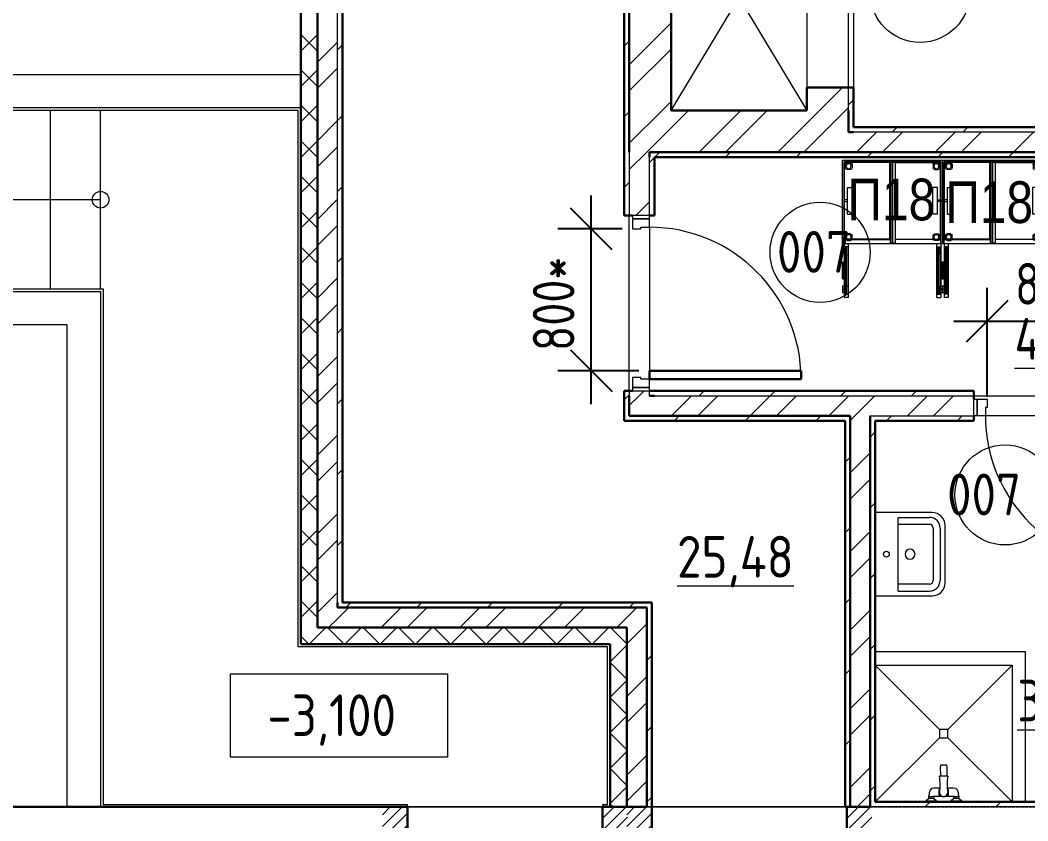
# Model space of a CAD drawing. Header units: millimetres. Extents: x -215207 to 92095, y -30385 to 123050.
# Drawn here: x -150547 to -144505, y 106892 to 111691 of the extents above; entities that cross this region are included whole.
import ezdxf
from ezdxf.enums import TextEntityAlignment as Align

# ---------------------------------------------------------------- set-up
doc = ezdxf.new("R2010")
doc.units = ezdxf.units.MM
for name, pattern in [('ADSK_Линия сетки', [25, 20, -2.5, 0, -2.5]), ('ADSK_Штриховая_ш2 п1_5', [4.5, 3, -1.5]), ('Сверху', [3.96875, 2.38125, -1.5875])]:
    doc.linetypes.add(name, pattern=pattern)
doc.layers.add('PLAN', color=1, linetype='Continuous', lineweight=9, true_color=0xff0000)
for name, color, linetype, lineweight in [('Аннотация', 7, 'Continuous', 20), ('Двери', 7, 'Continuous', 9), ('ДОНМ_ТХ_(Нейтральное_мебель)', 32, 'Continuous', 20), ('ДОНМ_ТХ_Анно', 84, 'Continuous', 20), ('Лестницы', 7, 'Continuous', 9), ('Линии', 7, 'Continuous', 9), ('Марки помещений', 7, 'Continuous', 20), ('Обобщенные модели', 7, 'Continuous', 20), ('Оси', 7, 'Continuous', 9), ('Отметки', 7, 'Continuous', 9), ('Перекрытие', 7, 'Continuous', 20), ('Сантехника', 7, 'Continuous', 20), ('Стены внутренние', 7, 'Continuous', 20), ('Стены наружные', 7, 'Continuous', 20), ('Стены штриховка', 7, 'Continuous', 9), ('Узлы', 7, 'Continuous', 20)]:
    doc.layers.add(name, color=color, linetype=linetype, lineweight=lineweight)
doc.layers.add('тх разм', color=7, linetype='Continuous')
doc.styles.add('GOST Common_3', font='GOST_Common.ttf', dxfattribs={"width": 0.9, "height": 2.5})
doc.styles.add('ГОСТ 2.304', font='CS_Gost2304.shx')
doc.styles.add('ТХ_ДОНМ', font='ARIALN.TTF')
doc.dimstyles.new('СПДС', dxfattribs={"dimscale": 100, "dimtxt": 2.5, "dimasz": 2.5, "dimexe": 2, "dimexo": 0.625, "dimgap": 1, "dimtad": 1, "dimdec": 0, "dimtxsty": 'ГОСТ 2.304', "dimblk": 'OBLIQUE', "dimblk1": 'OBLIQUE', "dimblk2": 'OBLIQUE', "dimcen": 2.5, "dimdle": 2, "dimadec": 0, "dimazin": 2, "dimtfac": 0.75, "dimtdec": 4, "dimtmove": 1, "dimatfit": 3, "dimfxl": 0, "dimtolj": 1, "dimarcsym": 0})

# ---------------------------------------------------------------- blocks, each defined once
blk = doc.blocks.new('шр22вск')
at = {"layer": 'PLAN', "color": 0, "linetype": 'ByBlock', "lineweight": -2}
for p, q in [((483849.1, -130651.6), (483849.1, -131151.6)), ((484449.1, -130651.6), (483849.1, -130651.6)), ((483859.1, -131151.6), (483859.1, -130661.6)), ((483859.1, -130661.6), (484439.1, -130661.6)), ((484134.1, -130663.6), (483859.1, -130663.6)), ((484132.1, -130665.6), (483861.1, -130665.6)), ((483861.1, -131126.6), (483861.1, -130665.6)), ((483866.2, -130698.7), (483866.2, -130678.7)), ((483876.2, -130668.7), (483896.2, -130668.7)), ((483906.2, -130678.7), (483906.2, -130698.7)), ((484132.1, -131126.6), (484132.1, -130665.6)), ((484134.1, -130661.6), (484134.1, -131151.6)), ((484134.1, -130661.6), (484164.1, -130661.6)), ((484147.1, -130663.6), (484134.1, -130663.6)), ((484147.1, -131149.6), (484147.1, -130663.6)), ((484151.1, -130663.6), (484164.1, -130663.6)), ((484151.1, -131149.6), (484151.1, -130663.6)), ((484164.1, -130661.6), (484164.1, -131151.6)), ((484164.1, -130663.6), (484439.1, -130663.6)), ((484166.1, -130665.6), (484437.1, -130665.6)), ((484166.1, -131126.6), (484166.1, -130665.6)), ((484392.1, -130678.7), (484392.1, -130698.7)), ((484422.1, -130668.7), (484402.1, -130668.7)), ((484432.1, -130698.7), (484432.1, -130678.7)), ((484437.1, -131126.6), (484437.1, -130665.6)), ((484439.1, -131151.6), (484439.1, -130661.6)), ((484449.1, -131151.6), (484449.1, -130651.6)), ((483896.2, -130708.7), (483876.2, -130708.7)), ((484402.1, -130708.7), (484422.1, -130708.7)), ((483879.1, -130891.1), (483879.1, -130815.5)), ((483879.1, -130815.5), (483909.1, -130815.5)), ((483879.1, -130816.5), (483909.1, -130816.5)), ((483909.1, -130815.5), (483909.1, -130976.8)), ((484389.1, -130815.5), (484389.1, -130976.8)), ((484419.1, -130815.5), (484389.1, -130815.5)), ((484419.1, -130816.5), (484389.1, -130816.5)), ((484419.1, -130891.1), (484419.1, -130815.5)), ((483859.1, -130891.1), (483859.1, -130901.1)), ((483879.1, -130891.1), (483859.1, -130891.1)), ((483859.1, -130901.1), (483879.1, -130901.1)), ((483879.1, -130901.1), (483879.1, -130891.1)), ((483879.1, -130976.8), (483879.1, -130901.1)), ((484419.1, -130891.1), (484439.1, -130891.1)), ((484419.1, -130901.1), (484419.1, -130891.1)), ((484439.1, -130901.1), (484419.1, -130901.1)), ((484419.1, -130976.8), (484419.1, -130901.1)), ((484439.1, -130891.1), (484439.1, -130901.1)), ((483879.1, -130975.8), (483909.1, -130975.8)), ((483879.1, -130976.8), (483909.1, -130976.8)), ((484419.1, -130975.8), (484389.1, -130975.8)), ((484419.1, -130976.8), (484389.1, -130976.8)), ((483866.2, -131104.6), (483866.2, -131124.6)), ((483896.2, -131094.6), (483876.2, -131094.6)), ((483906.2, -131124.6), (483906.2, -131104.6)), ((484392.1, -131124.6), (484392.1, -131104.6)), ((484402.1, -131094.6), (484422.1, -131094.6)), ((484432.1, -131104.6), (484432.1, -131124.6)), ((484449.1, -131151.6), (483849.1, -131151.6)), ((483859.1, -131128.6), (484134.1, -131128.6)), ((483859.1, -131151.6), (483859.1, -131476.6)), ((484132.1, -131126.6), (483861.1, -131126.6)), ((483884.1, -131171.6), (483864.1, -131171.6)), ((483864.1, -131171.6), (483864.1, -131456.6)), ((483872.6, -131171.6), (483872.6, -131220.6)), ((483875.6, -131220.6), (483875.6, -131171.6)), ((483876.2, -131134.6), (483896.2, -131134.6)), ((483884.1, -131476.6), (483884.1, -131151.6)), ((484134.1, -131149.6), (484147.1, -131149.6)), ((484164.1, -131149.6), (484151.1, -131149.6)), ((484439.1, -131128.6), (484164.1, -131128.6)), ((484166.1, -131126.6), (484437.1, -131126.6)), ((484422.1, -131134.6), (484402.1, -131134.6)), ((484414.1, -131476.6), (484414.1, -131151.6)), ((484414.1, -131171.6), (484434.1, -131171.6)), ((484422.6, -131220.6), (484422.6, -131171.6)), ((484425.6, -131171.6), (484425.6, -131220.6)), ((484434.1, -131171.6), (484434.1, -131456.6)), ((484439.1, -131151.6), (484439.1, -131476.6)), ((483872.6, -131407.6), (483872.6, -131220.6)), ((483873.6, -131220.6), (483872.9, -131221.3)), ((483873.6, -131218.6), (483874.6, -131218.6)), ((483873.6, -131221.6), (483874.6, -131221.6)), ((483875.3, -131221.3), (483874.6, -131220.6)), ((483875.6, -131407.6), (483875.6, -131220.6)), ((484422.6, -131407.6), (484422.6, -131220.6)), ((484422.9, -131221.3), (484423.6, -131220.6)), ((484424.6, -131218.6), (484423.6, -131218.6)), ((484424.6, -131221.6), (484423.6, -131221.6)), ((484424.6, -131220.6), (484425.3, -131221.3)), ((484425.6, -131407.6), (484425.6, -131220.6)), ((483859.1, -131264.1), (483849.1, -131264.1)), ((483849.1, -131364.1), (483849.1, -131264.1)), ((483850.7, -131265.6), (483850.7, -131362.6)), ((483859.1, -131265.6), (483850.7, -131265.6)), ((483864.1, -131264.1), (483859.1, -131264.1)), ((484434.1, -131264.1), (484439.1, -131264.1)), ((484439.1, -131264.1), (484449.1, -131264.1)), ((484439.1, -131265.6), (484447.6, -131265.6)), ((484447.6, -131265.6), (484447.6, -131362.6)), ((484449.1, -131364.1), (484449.1, -131264.1)), ((483849.1, -131364.1), (483859.1, -131364.1)), ((483849.1, -131406.6), (483849.1, -131446.6)), ((483859.1, -131406.6), (483849.1, -131406.6)), ((483859.1, -131362.6), (483850.7, -131362.6)), ((483864.1, -131364.1), (483859.1, -131364.1)), ((483872.6, -131407.6), (483872.6, -131456.6)), ((483873.6, -131406.6), (483874.6, -131406.6)), ((483873.6, -131409.6), (483874.6, -131409.6)), ((483875.6, -131456.6), (483875.6, -131407.6)), ((484422.6, -131456.6), (484422.6, -131407.6)), ((484424.6, -131406.6), (484423.6, -131406.6)), ((484424.6, -131409.6), (484423.6, -131409.6)), ((484425.6, -131407.6), (484425.6, -131456.6)), ((484434.1, -131364.1), (484439.1, -131364.1)), ((484439.1, -131362.6), (484447.6, -131362.6)), ((484449.1, -131364.1), (484439.1, -131364.1)), ((484449.1, -131406.6), (484439.1, -131406.6)), ((484449.1, -131406.6), (484449.1, -131446.6)), ((483849.1, -131425.4), (483859.1, -131425.4)), ((483859.1, -131427.9), (483849.1, -131427.9)), ((483859.1, -131446.6), (483849.1, -131446.6)), ((483884.1, -131476.6), (483859.1, -131476.6)), ((483884.1, -131456.6), (483864.1, -131456.6)), ((484414.1, -131456.6), (484434.1, -131456.6)), ((484414.1, -131476.6), (484439.1, -131476.6)), ((484449.1, -131425.4), (484439.1, -131425.4)), ((484439.1, -131427.9), (484449.1, -131427.9)), ((484449.1, -131446.6), (484439.1, -131446.6))]:
    blk.add_line(p, q, dxfattribs=at)
for centre in [(483886.2, -130688.7), (484412.1, -130688.7), (483886.2, -131114.6), (484412.1, -131114.6)]:
    blk.add_circle(centre, 15, dxfattribs=at)
for centre, radius, start, end in [((483876.2, -130678.7), 10, 90, 180), ((483896.2, -130678.7), 10, 0, 90), ((484402.1, -130678.7), 10, 90, 180), ((484422.1, -130678.7), 10, 0, 90), ((483876.2, -130698.7), 10, 180, 270), ((483896.2, -130698.7), 10, 270, 0), ((484402.1, -130698.7), 10, 180, 270), ((484422.1, -130698.7), 10, 270, 0), ((483876.2, -131104.6), 10, 90, 180), ((483896.2, -131104.6), 10, 0, 90), ((484402.1, -131104.6), 10, 90, 180), ((484422.1, -131104.6), 10, 0, 90), ((483876.2, -131124.6), 10, 180, 270), ((483896.2, -131124.6), 10, 270, 0), ((484402.1, -131124.6), 10, 180, 270), ((484422.1, -131124.6), 10, 270, 0), ((483873.6, -131219.6), 1, 90, 180), ((483873.6, -131220.6), 1, 180, 225), ((483873.6, -131220.6), 1, 225, 270), ((483874.6, -131219.6), 1, 0, 90), ((483874.6, -131220.6), 1, 270, 315), ((483874.6, -131220.6), 1, 315, 0), ((484423.6, -131219.6), 1, 90, 180), ((484423.6, -131220.6), 1, 180, 225), ((484423.6, -131220.6), 1, 225, 270), ((484424.6, -131219.6), 1, 0, 90), ((484424.6, -131220.6), 1, 270, 315), ((484424.6, -131220.6), 1, 315, 0), ((483873.6, -131407.6), 1, 90, 180), ((483873.6, -131408.6), 1, 180, 270), ((483874.6, -131407.6), 1, 0, 90), ((483874.6, -131408.6), 1, 270, 0), ((484423.6, -131407.6), 1, 90, 180), ((484423.6, -131408.6), 1, 180, 270), ((484424.6, -131407.6), 1, 0, 90), ((484424.6, -131408.6), 1, 270, 0)]:
    blk.add_arc(centre, radius, start, end, dxfattribs=at)
blk = doc.blocks.new('Подвал 21082025 планы')
at = {"layer": 'Двери', "lineweight": 18}
h = blk.add_hatch(dxfattribs=at)
h.set_pattern_fill('FP_1', color=256, angle=180, style=0, pattern_type=2)
h.set_pattern_definition([(225, (46815, -11625), (35.3553, -35.3553), [])])
h.paths.add_polyline_path([(47550, -11850), (47550, -11400), (47400, -11400), (47400, -11850)])
h.paths.add_polyline_path([(46080, -11850), (46230, -11850), (46230, -11400), (46080, -11400)])
h = blk.add_hatch(dxfattribs=at)
h.set_pattern_fill('FP_1', color=256, angle=180, style=0, pattern_type=2)
h.set_pattern_definition([(225, (48280, -11625), (35.3553, -35.3553), [])])
h.paths.add_polyline_path([(49015, -11850), (49015, -11400), (48865, -11400), (48865, -11850), (49002.1, -11850)])
h.paths.add_polyline_path([(47545, -11850), (47695, -11850), (47695, -11400), (47545, -11400)])
at = {"layer": 'Аннотация', "lineweight": 20}
for p, q in [((45169, -11101.9), (45169, -10601.9)), ((45169, -10601.9), (46469, -10601.9)), ((46469, -10601.9), (46469, -11101.9)), ((46469, -11101.9), (45169, -11101.9))]:
    blk.add_line(p, q, dxfattribs=at)
blk.add_circle((44390, -7760), 50, dxfattribs=at)
at = {"layer": 'Двери'}
for p, q in [((47680, -7855), (47580, -7855)), ((47580, -7855), (47580, -7875)), ((47580, -7875), (47580, -7935)), ((47680, -7875), (47580, -7875)), ((47580, -7875), (47680, -7875)), ((47680, -7875), (47680, -7855)), ((47680, -7925), (47680, -7875)), ((47580, -7935), (47630, -7935)), ((47630, -7935), (47630, -7925)), ((47630, -7925), (47680, -7925)), ((47630, -8825), (47580, -8825)), ((47580, -8825), (47580, -8885)), ((47630, -8835), (47630, -8825)), ((47680, -8835), (47630, -8835)), ((47680, -8885), (47680, -8835)), ((47580, -8885), (47680, -8885)), ((47580, -8885), (47580, -8905)), ((47680, -8885), (47580, -8885)), ((47580, -8905), (47680, -8905)), ((47680, -8905), (47680, -8885)), ((49625, -8955), (49645, -8955)), ((49625, -9055), (49625, -8955)), ((49645, -9055), (49645, -8955)), ((49645, -8955), (49705, -8955)), ((49645, -8955), (49645, -9055)), ((49705, -8955), (49705, -9005)), ((49645, -9055), (49625, -9055)), ((49695, -9055), (49645, -9055)), ((49695, -9005), (49695, -9055)), ((49705, -9005), (49695, -9005))]:
    blk.add_line(p, q, dxfattribs=at)
at = {"layer": 'Двери', "lineweight": 30}
for p, q in [((47680, -8785), (47680, -8835)), ((48590, -8785), (47680, -8785)), ((48590, -8835), (48590, -8785)), ((47680, -8835), (48590, -8835))]:
    blk.add_line(p, q, dxfattribs=at)
at = {"layer": 'Двери', "linetype": 'ADSK_Штриховая_ш2 п1_5'}
for p, q in [((46230, -11400), (46080, -11400)), ((46230, -11850), (46230, -11400)), ((47550, -11400), (47400, -11400)), ((47400, -11400), (47400, -11850)), ((47695, -11400), (47545, -11400)), ((47695, -11850), (47695, -11400)), ((49015, -11400), (48865, -11400)), ((48865, -11400), (48865, -11850))]:
    blk.add_line(p, q, dxfattribs=at)
at = {"layer": 'Двери'}
for centre, start, end in [((47680, -8835), 0, 90), ((50605, -9055), 180, 270)]:
    blk.add_arc(centre, 910, start, end, dxfattribs=at)
at = {"layer": 'Лестницы'}
for p, q in [((44090, -8295), (44090, -7225)), ((44090, -8295), (44090, -7225)), ((44390, -8295), (44390, -7225)), ((44390, -8295), (44390, -7225))]:
    blk.add_line(p, q, dxfattribs=at)
at = {"layer": 'Линии', "lineweight": 18}
for p, q in [((47810, -5875), (48625, -7225)), ((47810, -7225), (48625, -5875)), ((48625, -5875), (48625, -7225))]:
    blk.add_line(p, q, dxfattribs=at)
at = {"layer": 'Марки помещений'}
for centre in [(49303.7, -6516.8), (48703.7, -8075.4), (49812.8, -9529.7)]:
    blk.add_circle(centre, 300, dxfattribs=at)
at = {"layer": 'Обобщенные модели'}
for p, q in [((49375, -9635), (49035, -9635)), ((49173, -9664.4), (49360.2, -9664.4)), ((49173, -10105.6), (49173, -9664.4)), ((49173, -9705.7), (49360.2, -9705.7)), ((49382.4, -9728), (49382.4, -10042)), ((49423.7, -9728), (49423.7, -10042)), ((49453, -9884.9), (49453, -9713)), ((49453, -10057), (49453, -9884.9)), ((49360.2, -10064.3), (49173, -10064.3)), ((49035, -10135), (49375, -10135)), ((49173, -10105.6), (49360.2, -10105.6)), ((49935, -10470), (49035, -10470)), ((49935, -11370), (49935, -10470)), ((49035, -10550), (49855, -10550)), ((49420, -10935), (49035, -10550)), ((49855, -10550), (49470, -10935)), ((49855, -10550), (49855, -11370)), ((49420, -10935), (49420, -10985)), ((49470, -10935), (49420, -10935)), ((49470, -10985), (49470, -10935)), ((49035, -11370), (49420, -10985)), ((49420, -10985), (49470, -10985)), ((49855, -11370), (49470, -10985))]:
    blk.add_line(p, q, dxfattribs=at)
blk.add_circle((49101.3, -9885), 17.5, dxfattribs=at)
for centre, radius, start, end in [((49360.2, -9728), 63.6, 0, 90), ((49375, -9713), 78, 0, 90), ((49360.2, -9728), 22.3, 0, 90), ((49243.2, -9884.6), 30, 90, 270), ((49243.2, -9884.6), 30, 270, 90), ((49360.2, -10042), 63.6, 270, 0), ((49360.2, -10042), 22.3, 270, 0), ((49375, -10057), 78, 270, 0)]:
    blk.add_arc(centre, radius, start, end, dxfattribs=at)
at = {"layer": 'Обобщенные модели', "lineweight": 9}
for centre, radius, start, end in [((49444.9, -11400.5), 186, 82.46298, 97.8489), ((49147.3, -11265.6), 276.6, 350.03873, 10.27315), ((49741.8, -11263.9), 276.6, 170.03873, 190.27315), ((49444.7, -11313.3), 24.9, 180.15594, 0.15594)]:
    blk.add_arc(centre, radius, start, end, dxfattribs=at)
for points in [[(49419.8, -11313.4), (49419.8, -11315.4), (49420, -11317.3), (49420.5, -11319.2)], [(49468.9, -11319.1), (49469.4, -11317.2), (49469.6, -11315.3), (49469.6, -11313.3)]]:
    blk.add_open_spline(points, degree=3, dxfattribs=at)
for points, knots in [([(49421.1, -11321.3), (49421.2, -11321.5), (49421.4, -11322.2), (49421.8, -11323.3), (49422.2, -11324.1), (49422.4, -11324.5)], [0.19772091, 0.19772091, 0.19772091, 0.19772091, 0.21428571, 0.25, 0.28571429, 0.28571429, 0.28571429, 0.28571429]), ([(49423.9, -11327.1), (49424.2, -11327.4), (49424.6, -11328.1), (49425.1, -11328.8), (49425.4, -11329.1)], [0.36280917, 0.36280917, 0.36280917, 0.36280917, 0.39285714, 0.42857143, 0.42857143, 0.42857143, 0.42857143]), ([(49427.9, -11331.8), (49428, -11331.8), (49428.4, -11332.2), (49429, -11332.7), (49429.7, -11333.3), (49430.4, -11333.7), (49430.8, -11334), (49431.1, -11334.2)], [0.5266216, 0.5266216, 0.5266216, 0.5266216, 0.5357143, 0.5714286, 0.5892857, 0.6071429, 0.634202, 0.634202, 0.634202, 0.634202]), ([(49433.7, -11335.7), (49433.9, -11335.8), (49434.4, -11336), (49435.2, -11336.4), (49436, -11336.7), (49436.7, -11336.9), (49436.9, -11337)], [0.71428571, 0.71428571, 0.71428571, 0.71428571, 0.73214286, 0.75, 0.78571429, 0.8032683, 0.8032683, 0.8032683, 0.8032683]), ([(49439, -11337.6), (49439.4, -11337.7), (49440.4, -11337.9), (49442.3, -11338.2), (49443.8, -11338.2), (49444.8, -11338.2)], [0.8571429, 0.8571429, 0.8571429, 0.8571429, 0.8928571, 0.9285714, 1, 1, 1, 1]), ([(49444.8, -11338.2), (49445.7, -11338.2), (49447.2, -11338.1), (49449.1, -11337.8), (49450.1, -11337.6), (49450.5, -11337.5)], [0, 0, 0, 0, 0.0714286, 0.1071429, 0.1428571, 0.1428571, 0.1428571, 0.1428571]), ([(49452.6, -11336.9), (49452.8, -11336.9), (49453.5, -11336.6), (49454.3, -11336.3), (49455.1, -11335.9), (49455.5, -11335.7), (49455.8, -11335.6)], [0.1967317, 0.1967317, 0.1967317, 0.1967317, 0.21428571, 0.25, 0.26785714, 0.28571429, 0.28571429, 0.28571429, 0.28571429]), ([(49458.4, -11334.1), (49458.6, -11334), (49459.1, -11333.6), (49459.7, -11333.2), (49460.3, -11332.8), (49460.8, -11332.3), (49461.2, -11332), (49461.4, -11331.8), (49461.5, -11331.7)], [0.365798, 0.365798, 0.365798, 0.365798, 0.3928571, 0.4107143, 0.4285714, 0.4464286, 0.4642857, 0.4733784, 0.4733784, 0.4733784, 0.4733784]), ([(49464, -11329), (49464.3, -11328.7), (49464.8, -11328), (49465.3, -11327.3), (49465.5, -11327)], [0.57142857, 0.57142857, 0.57142857, 0.57142857, 0.60714286, 0.63719083, 0.63719083, 0.63719083, 0.63719083]), ([(49467, -11324.4), (49467.2, -11324), (49467.6, -11323.2), (49468, -11322.1), (49468.2, -11321.4), (49468.3, -11321.2)], [0.71428571, 0.71428571, 0.71428571, 0.71428571, 0.75, 0.78571429, 0.80227909, 0.80227909, 0.80227909, 0.80227909])]:
    blk.add_open_spline(points, degree=3, knots=knots, dxfattribs=at)
at = {"layer": 'Оси', "linetype": 'ADSK_Линия сетки'}
blk.add_line((56682.9, -11400), (-12349.1, -11400), dxfattribs=at)
at = {"layer": 'Перекрытие', "color": 49, "true_color": 0x464646}
for p, q in [((30240, -7010), (45590, -7010)), ((47680, -7925), (47680, -8785)), ((44190, -8510), (30240, -8510)), ((49625, -8935), (50675, -8935)), ((50555, -9055), (49695, -9055)), ((44190, -11400), (44190, -11400)), ((46230, -11400), (47400, -11400)), ((47695, -11400), (48855, -11400))]:
    blk.add_line(p, q, dxfattribs=at)
at = {"layer": 'Сантехника'}
for p, q in [((49463.9, -11149.7), (49426.7, -11149.8)), ((49426.7, -11149.8), (49426.8, -11157.1)), ((49426.9, -11215.7), (49426.8, -11157.1)), ((49463.9, -11157), (49463.9, -11149.7)), ((49463.9, -11157), (49464.1, -11215.7)), ((49422.1, -11286.6), (49386, -11286.7)), ((49418.6, -11329.3), (49418.6, -11295.2)), ((49418.6, -11295.2), (49420.4, -11306)), ((49504.5, -11286.4), (49467.1, -11286.5)), ((49471, -11295.1), (49469.2, -11308.8)), ((49471, -11295.1), (49471.1, -11329.1)), ((49358.2, -11350), (49337.7, -11363.8)), ((49355.2, -11350.1), (49355.2, -11337)), ((49370.2, -11350), (49355.2, -11350.1)), ((49362.3, -11337), (49355.3, -11337)), ((49362.3, -11337), (49370.2, -11337)), ((49370.2, -11337), (49378.1, -11337)), ((49370.2, -11337), (49370.2, -11350)), ((49385.2, -11350), (49370.2, -11350)), ((49427.2, -11336.8), (49378.1, -11337)), ((49402.8, -11363.6), (49382.2, -11350)), ((49385.2, -11337), (49385.2, -11350)), ((49420.5, -11319), (49418.6, -11329.3)), ((49427.2, -11336.8), (49427.2, -11332.5)), ((49436.9, -11336.8), (49427.2, -11336.8)), ((49464.4, -11336.7), (49452.6, -11336.8)), ((49464.4, -11331.4), (49464.4, -11336.7)), ((49512.3, -11336.6), (49464.4, -11336.7)), ((49471.1, -11329.1), (49469.2, -11316.4)), ((49508.2, -11349.6), (49487.8, -11363.3)), ((49505.2, -11349.6), (49505.2, -11336.6)), ((49520.2, -11349.6), (49505.2, -11349.6)), ((49512.3, -11336.6), (49520.2, -11336.6)), ((49520.2, -11336.6), (49528.1, -11336.6)), ((49520.2, -11349.6), (49520.2, -11336.6)), ((49535.2, -11349.6), (49520.2, -11349.6)), ((49535.4, -11336.5), (49528.1, -11336.5)), ((49552.8, -11363.2), (49532.2, -11349.6)), ((49535.2, -11336.6), (49535.2, -11349.6)), ((49337.7, -11363.8), (49402.8, -11363.6)), ((49337.7, -11363.8), (49337.8, -11370)), ((49402.8, -11369.9), (49370.3, -11370)), ((49402.8, -11369.9), (49402.8, -11363.6)), ((49487.8, -11363.3), (49552.8, -11363.2)), ((49487.8, -11363.3), (49487.8, -11369.7)), ((49552.8, -11369.5), (49487.8, -11369.7)), ((49552.8, -11369.5), (49552.8, -11363.2))]:
    blk.add_line(p, q, dxfattribs=at)
for points in [[(49386, -11286.7), (49365.5, -11286.8), (49355.3, -11303.5), (49355.3, -11337)], [(49418.6, -11295.2), (49419.5, -11294.6), (49420.4, -11294.1), (49421.4, -11293.5)], [(49467.7, -11293.2), (49468.8, -11293.8), (49469.9, -11294.4), (49471, -11295.1)], [(49535.4, -11336.5), (49535.3, -11303), (49525, -11286.3), (49504.5, -11286.4)], [(49427.2, -11333.5), (49425.7, -11332.9), (49422.7, -11331.6), (49419.9, -11330.1), (49418.6, -11329.3)], [(49430.9, -11334.1), (49429.7, -11333.6), (49428.4, -11333.1), (49427.2, -11332.5)], [(49464.4, -11331.4), (49462.3, -11332.7), (49460.1, -11333.7), (49457.8, -11334.5)], [(49471.1, -11329.1), (49470, -11329.8), (49467.8, -11331.1), (49465.5, -11332.2), (49464.4, -11332.7)]]:
    blk.add_open_spline(points, degree=3, dxfattribs=at)
at = {"layer": 'Стены внутренние', "lineweight": 30}
for p, q in [((45590, -5975), (45590, -10425)), ((45590, -10425), (47445, -10425)), ((47445, -10425), (47445, -11400)), ((47445, -11400), (47545, -11400))]:
    blk.add_line(p, q, dxfattribs=at)
at = {"layer": 'Стены внутренние', "linetype": 'Continuous', "lineweight": 9}
for p, q in [((45590, -6869.9), (45690, -6769.9)), ((45690, -6869.9), (45590, -6769.9)), ((45590, -7082), (45690, -6982)), ((45690, -7082), (45590, -6982)), ((45590, -7294.1), (45690, -7194.1)), ((45690, -7294.1), (45590, -7194.1)), ((45590, -7506.2), (45690, -7406.2)), ((45690, -7506.3), (45590, -7406.3)), ((45590, -7718.4), (45690, -7618.4)), ((45690, -7718.4), (45590, -7618.4)), ((45590, -7930.5), (45690, -7830.5)), ((45690, -7930.5), (45590, -7830.5)), ((45590, -8142.6), (45690, -8042.6)), ((45690, -8142.7), (45590, -8042.7)), ((45590, -8354.8), (45690, -8254.8)), ((45690, -8354.8), (45590, -8254.8)), ((45590, -8566.9), (45690, -8466.9)), ((45690, -8566.9), (45590, -8466.9)), ((45590, -8779), (45690, -8679)), ((45690, -8779.1), (45590, -8679.1)), ((45590, -8991.2), (45690, -8891.2)), ((45690, -8991.2), (45590, -8891.2)), ((45590, -9203.3), (45690, -9103.3)), ((45690, -9203.3), (45590, -9103.3)), ((45590, -9415.4), (45690, -9315.4)), ((45690, -9415.4), (45590, -9315.4)), ((45590, -9627.6), (45690, -9527.6)), ((45690, -9627.6), (45590, -9527.6)), ((45590, -9839.7), (45690, -9739.7)), ((45690, -9839.7), (45590, -9739.7)), ((45590, -10051.8), (45690, -9951.8)), ((45690, -10051.8), (45590, -9951.8)), ((45590, -10264), (45690, -10164)), ((45690, -10264), (45590, -10164)), ((45641.1, -10425), (45741.1, -10325)), ((45851, -10425), (45751, -10325)), ((45853.2, -10425), (45953.2, -10325)), ((46063.2, -10425), (45963.2, -10325)), ((46065.4, -10425), (46165.4, -10325)), ((46275.3, -10425), (46175.3, -10325)), ((46277.5, -10425), (46377.5, -10325)), ((46487.4, -10425), (46387.4, -10325)), ((46489.6, -10425), (46589.6, -10325)), ((46699.6, -10425), (46599.6, -10325)), ((46701.8, -10425), (46801.8, -10325)), ((46911.7, -10425), (46811.7, -10325)), ((46913.9, -10425), (47013.9, -10325)), ((47123.8, -10425), (47023.8, -10325)), ((47126, -10425), (47226, -10325)), ((47336, -10425), (47236, -10325)), ((47338.1, -10425), (47438.1, -10325)), ((47545, -10421.9), (47448.1, -10325)), ((45638.9, -10425), (45590, -10376.1)), ((47445, -10530.3), (47545, -10430.3)), ((47545, -10634.1), (47445, -10534.1)), ((47445, -10742.4), (47545, -10642.4)), ((47545, -10846.2), (47445, -10746.2)), ((47445, -10954.5), (47545, -10854.5)), ((47545, -11058.3), (47445, -10958.3)), ((47445, -11166.7), (47545, -11066.7)), ((47545, -11270.4), (47445, -11170.4)), ((47445, -11378.8), (47545, -11278.8)), ((47462.4, -11400), (47445, -11382.6))]:
    blk.add_line(p, q, dxfattribs=at)
at = {"layer": 'Стены наружные', "lineweight": 30}
for p, q in [((45840, -10175), (45840, -5470)), ((45690, -5875), (45690, -10325)), ((47530, -5920), (47530, -7855)), ((47560, -5890), (47560, -7475)), ((47810, -7225), (47810, -5890)), ((48625, -7087.1), (48625, -7225)), ((48905, -7087.1), (48875, -7087.1)), ((48905, -7325), (48905, -7087.1)), ((48625, -7225), (47810, -7225)), ((48875, -7355), (48875, -7225)), ((48905, -7355), (48875, -7355)), ((50675, -7325), (48905, -7325)), ((47680, -7475), (50705, -7475)), ((47680, -7505), (47680, -7475)), ((47710, -7505), (50675, -7505)), ((47710, -7855), (47710, -7505)), ((47530, -7855), (47580, -7855)), ((47680, -7855), (47710, -7855)), ((47530, -8905), (47530, -9085)), ((47580, -8905), (47530, -8905)), ((47560, -8935), (47560, -9055)), ((49625, -8905), (47680, -8905)), ((47680, -8935), (47710, -8935)), ((49625, -8955), (49625, -8905)), ((47560, -9055), (48885, -9055)), ((48885, -9055), (48885, -11400)), ((49005, -11400), (49005, -9055)), ((49625, -9085), (49625, -9055)), ((47530, -9085), (48855, -9085)), ((48855, -9085), (48855, -11400)), ((49035, -9085), (49625, -9085)), ((49035, -11370), (49035, -9085)), ((45810, -10205), (45810, -10175)), ((47665, -10205), (45810, -10205)), ((47695, -10175), (45840, -10175)), ((47665, -11400), (47665, -10205)), ((47695, -11990), (47695, -10175)), ((45690, -10325), (47545, -10325)), ((47545, -10325), (47545, -11400)), ((46230, -11400), (30240, -11400)), ((46230, -11990), (46230, -11400)), ((47445, -11400), (47400, -11400)), ((47400, -11400), (47400, -11990)), ((47665, -11400), (47545, -11400)), ((48855, -11400), (49005, -11400)), ((48865, -11400), (48865, -11990)), ((49995, -11370), (49035, -11370))]:
    blk.add_line(p, q, dxfattribs=at)
at = {"layer": 'Стены наружные'}
for p, q in [((48905, -6087.1), (48905, -7087.1)), ((45590, -7210), (30240, -7210)), ((45575, -7225), (30240, -7225)), ((45575, -10440), (45575, -7225)), ((47560, -8905), (47560, -7855)), ((30240, -8295), (44405, -8295)), ((30240, -8310), (44390, -8310)), ((44390, -8310), (44390, -11400)), ((44405, -8295), (44405, -11385)), ((44190, -11400), (44190, -8510)), ((47430, -10440), (45575, -10440)), ((47430, -11385), (47430, -10440)), ((44405, -11385), (46230, -11385)), ((46230, -11400), (46230, -11385)), ((46230, -11400), (47400, -11400)), ((47400, -11385), (47430, -11385)), ((47400, -11385), (47400, -11400)), ((47665, -11400), (47695, -11400)), ((50025, -11400), (49005, -11400))]:
    blk.add_line(p, q, dxfattribs=at)
at = {"layer": 'Стены наружные', "linetype": 'Continuous', "lineweight": 9}
for p, q in [((47560, -6950.6), (47810, -6700.6)), ((45690, -6934.8), (45810, -6814.8)), ((47530, -6839), (47560, -6809)), ((45810, -6862), (45840, -6832)), ((47560, -7107.8), (47810, -6857.8)), ((45690, -7091.9), (45810, -6971.9)), ((48700, -7225), (48837.9, -7087.1)), ((47757.1, -7225), (47810, -7172.1)), ((48875, -7191.1), (48905, -7161.1)), ((47530, -7263.3), (47560, -7233.3)), ((47560, -7422.1), (47757.1, -7225)), ((47664.2, -7475), (47914.2, -7225)), ((47978.6, -7475), (48228.6, -7225)), ((48135.7, -7475), (48385.7, -7225)), ((48450, -7475), (48700, -7225)), ((48607.2, -7475), (48857.2, -7225)), ((48857.2, -7225), (48875, -7207.2)), ((45690, -7406.2), (45810, -7286.2)), ((45810, -7286.2), (45840, -7256.2)), ((48921.5, -7475), (49041.5, -7355)), ((49078.6, -7475), (49198.6, -7355)), ((49135.4, -7355), (49165.4, -7325)), ((49392.9, -7475), (49512.9, -7355)), ((49550.1, -7475), (49670.1, -7355)), ((49559.6, -7355), (49589.6, -7325)), ((49864.4, -7475), (49984.4, -7355)), ((45690, -7563.4), (45810, -7443.4)), ((47560, -7579.3), (47664.2, -7475)), ((47712.6, -7505), (47742.6, -7475)), ((48136.8, -7505), (48166.8, -7475)), ((48561.1, -7505), (48591.1, -7475)), ((48985.4, -7505), (49015.4, -7475)), ((49409.6, -7505), (49439.6, -7475)), ((49833.9, -7505), (49863.9, -7475)), ((47680, -7537.6), (47710, -7507.6)), ((47530, -7687.6), (47560, -7657.6)), ((45810, -7710.5), (45840, -7680.5)), ((45690, -7877.7), (45810, -7757.7)), ((47598.6, -7855), (47680, -7773.6)), ((45690, -8034.9), (45810, -7914.9)), ((45810, -8134.8), (45840, -8104.8)), ((45690, -8349.2), (45810, -8229.2)), ((45690, -8506.3), (45810, -8386.3)), ((45810, -8559), (45840, -8529)), ((45690, -8820.6), (45810, -8700.6)), ((45690, -8977.8), (45810, -8857.8)), ((47530, -8960.4), (47560, -8930.4)), ((47560, -8993.6), (47618.6, -8935)), ((47618.6, -8935), (47648.6, -8905)), ((47812.9, -9055), (47932.9, -8935)), ((47970.1, -9055), (48090.1, -8935)), ((47979.6, -8935), (48009.6, -8905)), ((48284.4, -9055), (48404.4, -8935)), ((48403.9, -8935), (48433.9, -8905)), ((48441.6, -9055), (48561.6, -8935)), ((48755.9, -9055), (48875.9, -8935)), ((48828.1, -8935), (48858.1, -8905)), ((48913, -9055), (49033, -8935)), ((49227.3, -9055), (49347.3, -8935)), ((49252.4, -8935), (49282.4, -8905)), ((49384.5, -9055), (49504.5, -8935)), ((45810, -8983.3), (45840, -8953.3)), ((47829.6, -9085), (47859.6, -9055)), ((48253.9, -9085), (48283.9, -9055)), ((48678.1, -9085), (48708.1, -9055)), ((48885, -9083), (48913, -9055)), ((49102.4, -9085), (49132.4, -9055)), ((49526.7, -9085), (49556.7, -9055)), ((45690, -9292.1), (45810, -9172.1)), ((49005, -9182.4), (49035, -9152.4)), ((48855, -9332.4), (48885, -9302.4)), ((48885, -9397.3), (49005, -9277.3)), ((45690, -9449.3), (45810, -9329.3)), ((45810, -9407.6), (45840, -9377.6)), ((48885, -9554.5), (49005, -9434.5)), ((49005, -9606.7), (49035, -9576.7)), ((45690, -9763.6), (45810, -9643.6)), ((48855, -9756.7), (48885, -9726.7)), ((48885, -9868.8), (49005, -9748.8)), ((45690, -9920.7), (45810, -9800.7)), ((45810, -9831.8), (45840, -9801.8)), ((48885, -10026), (49005, -9906)), ((49005, -10030.9), (49035, -10000.9)), ((45690, -10235), (45810, -10115)), ((48855, -10180.9), (48885, -10150.9)), ((45810, -10272.2), (45877.2, -10205)), ((45861.1, -10205), (45891.1, -10175)), ((46071.5, -10325), (46191.5, -10205)), ((46228.6, -10325), (46348.6, -10205)), ((46285.4, -10205), (46315.4, -10175)), ((46542.9, -10325), (46662.9, -10205)), ((46700.1, -10325), (46820.1, -10205)), ((46709.6, -10205), (46739.6, -10175)), ((47014.4, -10325), (47134.4, -10205)), ((47133.9, -10205), (47163.9, -10175)), ((47171.6, -10325), (47291.6, -10205)), ((47485.9, -10325), (47605.9, -10205)), ((47558.1, -10205), (47588.1, -10175)), ((48885, -10340.3), (49005, -10220.3)), ((45757.2, -10325), (45810, -10272.2)), ((47545, -10423), (47643, -10325)), ((47643, -10325), (47665, -10303)), ((48885, -10497.4), (49005, -10377.4)), ((49005, -10455.2), (49035, -10425.2)), ((47665, -10522.4), (47695, -10492.4)), ((47545, -10737.3), (47665, -10617.3)), ((48855, -10605.2), (48885, -10575.2)), ((48885, -10811.7), (49005, -10691.7)), ((47545, -10894.5), (47665, -10774.5)), ((48885, -10968.9), (49005, -10848.9)), ((49005, -10879.5), (49035, -10849.5)), ((47665, -10946.7), (47695, -10916.7)), ((48855, -11029.5), (48885, -10999.5)), ((47545, -11208.8), (47665, -11088.8)), ((48885, -11283.2), (49005, -11163.2)), ((47545, -11366), (47665, -11246)), ((49005, -11303.7), (49035, -11273.7)), ((47665.9, -11370), (47695, -11340.9)), ((48925.4, -11400), (49005, -11320.4)), ((47665, -11370.9), (47665.9, -11370)), ((49333, -11400), (49363, -11370)), ((49757.3, -11400), (49787.3, -11370))]:
    blk.add_line(p, q, dxfattribs=at)
at = {"layer": 'Стены штриховка'}
for p, q in [((45810, -10175), (45810, -5470)), ((48875, -7225), (48875, -7087.1)), ((50705, -7355), (48905, -7355)), ((47560, -7475), (47560, -7855)), ((47680, -7855), (47680, -7505)), ((47560, -8905), (47560, -8935)), ((47680, -8935), (47680, -8905)), ((47710, -8935), (49625, -8935)), ((49005, -9055), (49625, -9055))]:
    blk.add_line(p, q, dxfattribs=at)
at = {"layer": 'Узлы', "linetype": 'Сверху', "lineweight": 9}
for p, q in [((48625, -6087.1), (48625, -7087.1)), ((48875, -7087.1), (48875, -6087.1))]:
    blk.add_line(p, q, dxfattribs=at)
at = {"layer": 'Узлы', "lineweight": 30}
blk.add_line((48625, -7087.1), (48875, -7087.1), dxfattribs=at)
at = {"layer": 'Узлы'}
blk.add_line((44390, -7760), (43190, -7760), dxfattribs=at)
at = {"layer": 'Марки помещений', "style": 'GOST Common_3', "width": 0.9}
for s, p in [('007', (48444.9, -8197.6)), ('%%U4,42', (49868.7, -8718.9)), ('007', (49464.9, -9652)), ('%%U25,48', (47846.2, -10025.4)), ('%%U3,59', (49886.2, -10887.3))]:
    blk.add_text(s, height=250, dxfattribs=at).set_placement(p)
at = {"layer": 'Отметки', "style": 'GOST Common_3', "width": 0.9}
blk.add_text('-3,100', height=250, dxfattribs=at).set_placement((45389.2, -10975.2))
blk = doc.blocks.new('_Oblique')
at = {"color": 0, "linetype": 'ByBlock', "lineweight": -2}
blk.add_line((-0.5, -0.5), (0.5, 0.5), dxfattribs=at)
blk = doc.blocks.new('*D558')
at = {"layer": 'Defpoints', "color": 0, "ltscale": 100, "transparency": 16777216}
for p in [(-147123.4, 110439.7), (-146874.7, 110439.7), (-146774.7, 109589.7)]:
    blk.add_point(p, dxfattribs=at)
at = {"layer": 'тх разм', "color": 0, "lineweight": -2, "ltscale": 100, "transparency": 16777216}
for p, q in [((-147123.4, 109389.7), (-147123.4, 110639.7)), ((-146937.2, 110439.7), (-147323.4, 110439.7)), ((-146837.2, 109589.7), (-147323.4, 109589.7))]:
    blk.add_line(p, q, dxfattribs=at)
at = {"layer": 'тх разм', "color": 0, "ltscale": 100, "transparency": 16777216, "insert": (-147348.4, 109989.7), "char_height": 250, "attachment_point": 5, "rotation": 90, "style": 'ГОСТ 2.304', "bg_fill": 3, "box_fill_scale": 1.1, "bg_fill_color": 256, "bg_fill_true_color": 13158600, "bg_fill_transparency": 0}
blk.add_mtext('\\A1;800*', dxfattribs=at)
at = {"layer": 'тх разм', "color": 0, "lineweight": -2, "ltscale": 100, "transparency": 16777216, "xscale": 250, "yscale": 250, "zscale": 250}
for p, rotation in [((-147123.4, 110439.7), 90), ((-147123.4, 109589.7), 270)]:
    blk.add_blockref('_Oblique', p, dxfattribs=dict(at, rotation=rotation))
blk = doc.blocks.new('*D559')
at = {"layer": 'Defpoints', "color": 0, "ltscale": 100, "transparency": 16777216}
for p in [(-144749.7, 109885.5), (-144749.7, 109369.7), (-143899.7, 109319.7)]:
    blk.add_point(p, dxfattribs=at)
at = {"layer": 'тх разм', "color": 0, "lineweight": -2, "ltscale": 100, "transparency": 16777216}
for p, q in [((-144749.7, 109432.2), (-144749.7, 110085.5)), ((-143899.7, 109382.2), (-143899.7, 110085.5)), ((-143699.7, 109885.5), (-144949.7, 109885.5))]:
    blk.add_line(p, q, dxfattribs=at)
at = {"layer": 'тх разм', "color": 0, "ltscale": 100, "transparency": 16777216, "insert": (-144299.7, 110110.5), "char_height": 250, "attachment_point": 5, "style": 'ГОСТ 2.304', "bg_fill": 3, "box_fill_scale": 1.1, "bg_fill_color": 256, "bg_fill_true_color": 13158600, "bg_fill_transparency": 0}
blk.add_mtext('\\A1;800*', dxfattribs=at)
at = {"layer": 'тх разм', "color": 0, "lineweight": -2, "ltscale": 100, "transparency": 16777216, "xscale": 250, "yscale": 250, "zscale": 250, "rotation": 180}
blk.add_blockref('_Oblique', (-144749.7, 109885.5), dxfattribs=at)
at = {"layer": 'тх разм', "color": 0, "lineweight": -2, "ltscale": 100, "transparency": 16777216, "xscale": 250, "yscale": 250, "zscale": 250}
blk.add_blockref('_Oblique', (-143899.7, 109885.5), dxfattribs=at)

msp = doc.modelspace()

# ---------------------------------------------------------------- linework, layer by layer
at = {"layer": 'Оси', "linetype": 'ADSK_Линия сетки'}
msp.add_line((-138113.5, 106974.7), (-155945.5, 106974.7), dxfattribs=at)
msp.add_lwpolyline([(-155945.5, 106974.7), (-137771.8, 106974.7)], dxfattribs=at)

# ---------------------------------------------------------------- block references
msp.add_blockref('Подвал 21082025 планы', (-194454.7, 118374.7))
at = {"layer": 'ДОНМ_ТХ_(Нейтральное_мебель)', "lineweight": 0, "xscale": -1, "rotation": 0.0001698419030216059}
for p in [(338832.4, 241505.6), (339432.4, 241505.6)]:
    msp.add_blockref('шр22вск', p, dxfattribs=at)

# ---------------------------------------------------------------- texts
at = {"layer": 'ДОНМ_ТХ_Анно', "style": 'ТХ_ДОНМ'}
for p in [(-145323.2, 110616.1), (-144736.6, 110599.9)]:
    msp.add_text('П18', height=250, dxfattribs=at).set_placement(p, align=Align.MIDDLE_CENTER)

# ---------------------------------------------------------------- next in the draw order: dimensions: what is measured, and where the dimension line sits
at = {"layer": 'тх разм', "ltscale": 100}
dim = msp.add_linear_dim(base=(-147123.4, 110439.7), p1=(-146774.7, 109589.7), p2=(-146874.7, 110439.7), angle=90, text='800*', dimstyle='СПДС', dxfattribs=at)
dim.commit()
dim.dimension.update_dxf_attribs({"geometry": '*D558', "text_midpoint": (-147123.4, 109989.7), "dimtype": 160})
dim = msp.add_linear_dim(base=(-144749.7, 109885.5), p1=(-143899.7, 109319.7), p2=(-144749.7, 109369.7), text='800*', dimstyle='СПДС', dxfattribs=at)
dim.commit()
dim.dimension.update_dxf_attribs({"geometry": '*D559', "text_midpoint": (-144299.7, 109885.5), "dimtype": 160})

doc.saveas('drawing.dxf')
